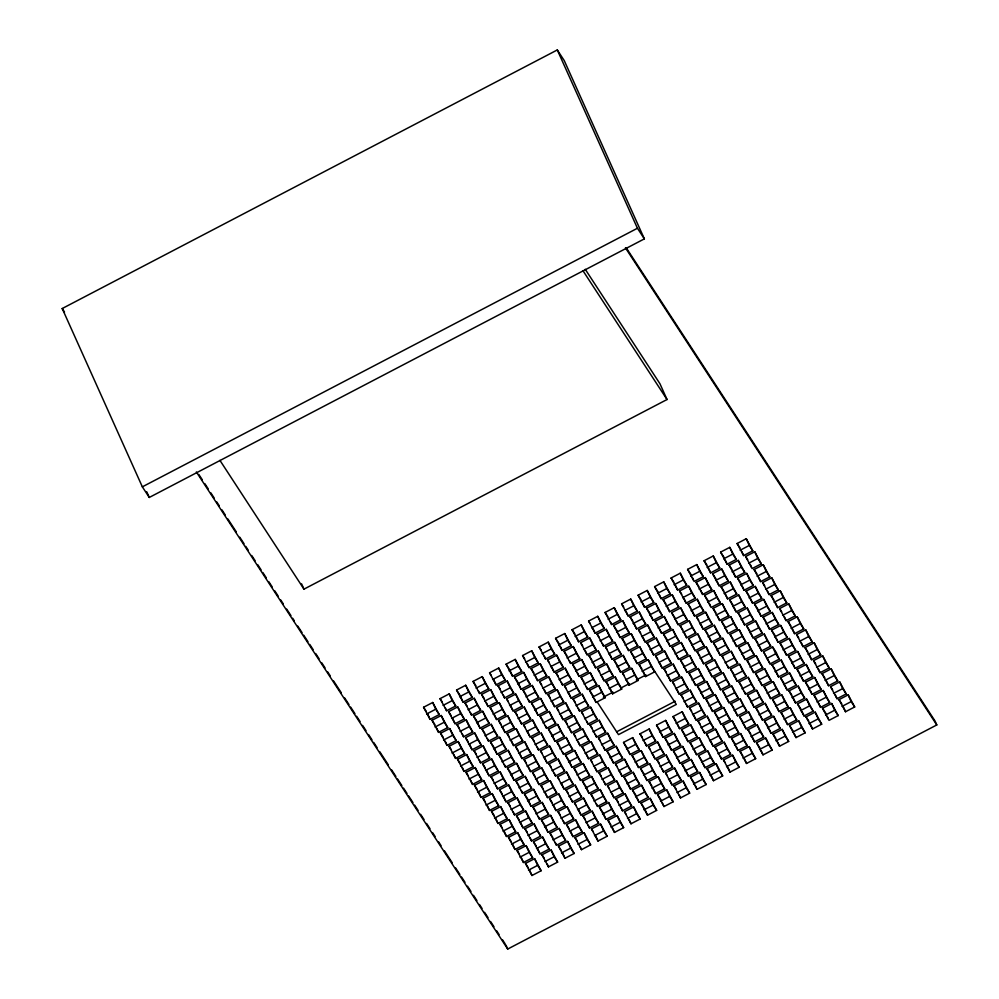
<?xml version="1.0" encoding="UTF-8"?>
<svg xmlns="http://www.w3.org/2000/svg" width="999" height="999" viewBox="0 0 999 999"><rect width="100%" height="100%" fill="white"/><g stroke="black" fill="none" stroke-linecap="round" stroke-linejoin="round"><path stroke-width="1.5" d="M62.213 308.529L557.292 49.95L564.235 60.577L644.367 238.873L149.276 497.452L142.345 486.838L62.213 308.529L64.523 312.075M142.345 486.838L637.437 228.259L644.367 238.873M219.93 460.364L303.971 589.148L667.032 399.525L659.964 383.778L585.252 269.305M423.564 707.267L432.704 702.497L439.223 714.572L430.082 719.355L423.564 707.267L426.361 711.55M440.072 698.651L449.213 693.88L455.731 705.956L446.578 710.726L440.072 698.651L442.157 701.86M456.568 690.034L465.709 685.252L472.227 697.339L463.086 702.11L456.568 690.034L460.064 695.379M473.076 681.418L482.217 676.635L488.736 688.711L479.582 693.493L473.076 681.418L475.861 685.689M489.572 672.789L498.713 668.019L505.232 680.094L496.091 684.877L489.572 672.789L490.971 674.937M506.081 664.173L515.222 659.402L521.74 671.478L512.599 676.248L506.081 664.173L508.866 668.456M522.577 655.556L531.73 650.774L538.236 662.861L529.095 667.632L522.577 655.556L524.675 658.766M539.085 646.94L548.226 642.157L554.745 654.245L545.604 659.015L539.085 646.94L541.183 650.149M555.581 638.311L564.735 633.541L571.241 645.616L562.1 650.399L555.581 638.311L559.078 643.668M572.09 629.695L581.231 624.924L587.749 637L578.608 641.77L572.09 629.695L574.887 633.978M588.598 621.078L597.739 616.308L604.258 628.383L595.104 633.154L588.598 621.078L589.984 623.214M605.094 612.462L614.235 607.679L620.754 619.767L611.613 624.537L605.094 612.462L607.892 616.745M621.603 603.846L630.744 599.063L637.262 611.138L628.109 615.921L621.603 603.846L623.688 607.055M638.099 595.217L647.24 590.446L653.758 602.522L644.617 607.305L638.099 595.217L640.896 599.5M654.607 586.6L663.748 581.83L670.267 593.906L661.126 598.676L654.607 586.6L658.091 591.957M671.103 577.984L680.257 573.201L686.763 585.289L677.622 590.059L671.103 577.984L673.9 582.267M687.612 569.368L696.753 564.585L703.271 576.66L694.13 581.443L687.612 569.368L691.108 574.712M704.108 560.739L713.261 555.968L719.767 568.044L710.626 572.827L704.108 560.739L706.905 565.022M720.616 552.122L729.757 547.352L736.275 559.428L727.135 564.198L720.616 552.122L724.113 557.479M737.125 543.506L746.265 538.723L752.784 550.811L743.631 555.581L737.125 543.506L739.909 547.789M426.585 713.998L435.726 709.228L439.223 714.572M443.094 705.381L452.235 700.599L455.731 705.956M459.59 696.765L468.731 691.982L472.227 697.339M476.098 688.136L485.239 683.366L488.736 688.711M492.594 679.52L501.748 674.75L505.232 680.094M509.103 670.903L518.244 666.133L521.74 671.478M525.599 662.287L534.752 657.504L538.236 662.861M542.107 653.671L551.248 648.888L554.745 654.245M558.616 645.042L567.757 640.272L571.241 645.616M575.112 636.425L584.253 631.655L587.749 637M591.62 627.809L600.761 623.026L604.258 628.383M608.116 619.193L617.257 614.41L620.754 619.767M624.625 610.564L633.766 605.794L637.262 611.138M641.121 601.947L650.274 597.177L653.758 602.522M657.629 593.331L666.77 588.548L670.267 593.906M674.138 584.715L683.279 579.932L686.763 585.289M690.634 576.086L699.775 571.316L703.271 576.66M707.142 567.469L716.283 562.699L719.767 568.044M723.638 558.853L732.779 554.083L736.275 559.428M740.147 550.237L749.287 545.454L752.784 550.811M432.055 720.279L441.196 715.509L447.714 727.584L438.573 732.367L432.055 720.279L434.852 724.562M448.563 711.663L457.704 706.892L464.223 718.968L455.069 723.738L448.563 711.663L451.348 715.946M465.059 703.046L474.2 698.264L480.719 710.351L471.578 715.122L465.059 703.046L467.157 706.256M481.568 694.43L490.709 689.647L497.227 701.735L488.074 706.505L481.568 694.43L484.353 698.701M498.064 685.801L507.205 681.031L513.723 693.106L504.582 697.889L498.064 685.801L500.162 689.023M514.572 677.185L523.713 672.414L530.232 684.49L521.091 689.26L514.572 677.185L518.056 682.542M531.068 668.568L540.222 663.798L546.728 675.873L537.587 680.644L531.068 668.568L533.866 672.851M547.577 659.952L556.718 655.169L563.236 667.257L554.095 672.027L547.577 659.952L548.975 662.087M564.073 651.336L573.226 646.553L579.732 658.628L570.591 663.411L564.073 651.336L566.87 655.606M580.581 642.707L589.722 637.936L596.241 650.012L587.1 654.795L580.581 642.707L582.679 645.916M597.09 634.09L606.231 629.32L612.749 641.395L603.596 646.166L597.09 634.09L599.175 637.3M613.586 625.474L622.727 620.691L629.245 632.779L620.104 637.549L613.586 625.474L617.082 630.819M630.094 616.858L639.235 612.075L645.754 624.15L636.6 628.933L630.094 616.858L632.879 621.128M646.59 608.229L655.731 603.458L662.25 615.534L653.109 620.317L646.59 608.229L650.087 613.586M663.099 599.612L672.24 594.842L678.758 606.917L669.617 611.688L663.099 599.612L665.896 603.896M679.595 590.996L688.748 586.213L695.254 598.301L686.113 603.071L679.595 590.996L681.693 594.205M696.103 582.38L705.244 577.597L711.763 589.685L702.622 594.455L696.103 582.38L698.9 586.65M712.612 573.751L721.753 568.98L728.259 581.056L719.118 585.839L712.612 573.751L716.096 579.108M729.108 565.134L738.249 560.364L744.767 572.439L735.626 577.21L729.108 565.134L731.905 569.418M745.616 556.518L754.757 551.748L761.275 563.823L752.122 568.593L745.616 556.518L747.702 559.727M435.077 727.01L444.218 722.24L447.714 727.584M451.585 718.393L460.726 713.623L464.223 718.968M468.081 709.777L477.222 704.994L480.719 710.351M484.59 701.148L493.731 696.378L497.227 701.735M501.086 692.532L510.239 687.762L513.723 693.106M517.594 683.915L526.735 679.145L530.232 684.49M534.103 675.299L543.244 670.516L546.728 675.873M550.599 666.683L559.74 661.9L563.236 667.257M567.107 658.054L576.248 653.284L579.732 658.628M583.603 649.437L592.744 644.667L596.241 650.012M600.112 640.821L609.253 636.038L612.749 641.395M616.608 632.205L625.761 627.422L629.245 632.779M633.116 623.576L642.257 618.806L645.754 624.15M649.612 614.959L658.766 610.189L662.25 615.534M666.121 606.343L675.262 601.573L678.758 606.917M682.629 597.727L691.77 592.944L695.254 598.301M699.125 589.098L708.266 584.328L711.763 589.685M715.634 580.481L724.774 575.711L728.259 581.056M732.13 571.865L741.27 567.095L744.767 572.439M748.638 563.249L757.779 558.466L761.275 563.823M440.547 733.291L449.687 728.521L456.206 740.596L447.065 745.379L440.547 733.291L443.344 737.574M457.055 724.675L466.196 719.904L472.714 731.98L463.561 736.75L457.055 724.675L459.14 727.884M473.551 716.058L482.692 711.288L489.21 723.363L480.069 728.134L473.551 716.058L477.047 721.403M490.059 707.442L499.2 702.659L505.719 714.747L496.565 719.517L490.059 707.442L492.844 711.713M506.555 698.813L515.696 694.043L522.215 706.118L513.074 710.901L506.555 698.813L507.954 700.961M523.064 690.197L532.205 685.426L538.723 697.502L529.582 702.285L523.064 690.197L525.861 694.48M539.56 681.58L548.713 676.81L555.219 688.885L546.078 693.656L539.56 681.58L541.658 684.79M556.068 672.964L565.209 668.181L571.728 680.269L562.587 685.039L556.068 672.964L558.166 676.173M572.577 664.347L581.718 659.565L588.224 671.64L579.083 676.423L572.577 664.347L576.061 669.692M589.073 655.719L598.214 650.948L604.732 663.024L595.591 667.807L589.073 655.719L591.87 660.002M605.581 647.102L614.722 642.332L621.241 654.407L612.087 659.178L605.581 647.102L606.967 649.238M622.077 638.486L631.218 633.703L637.737 645.791L628.596 650.561L622.077 638.486L624.875 642.769M638.586 629.87L647.727 625.087L654.245 637.162L645.104 641.945L638.586 629.87L640.684 633.079M655.082 621.241L664.235 616.47L670.741 628.546L661.6 633.329L655.082 621.241L657.879 625.524M671.59 612.624L680.731 607.854L687.25 619.929L678.109 624.7L671.59 612.624L675.074 617.981M688.086 604.008L697.24 599.238L703.746 611.313L694.605 616.083L688.086 604.008L690.883 608.291M704.595 595.392L713.736 590.609L720.254 602.697L711.113 607.467L704.595 595.392L708.091 600.736M721.103 586.763L730.244 581.992L736.763 594.068L727.609 598.851L721.103 586.763L723.888 591.046M737.599 578.146L746.74 573.376L753.258 585.451L744.118 590.234L737.599 578.146L741.096 583.503M754.108 569.53L763.248 564.76L769.767 576.835L760.614 581.605L754.108 569.53L756.892 573.813M443.568 740.022L452.709 735.252L456.206 740.596M460.077 731.405L469.218 726.635L472.714 731.98M476.573 722.789L485.726 718.006L489.21 723.363M493.081 714.173L502.222 709.39L505.719 714.747M509.577 705.544L518.731 700.774L522.215 706.118M526.086 696.927L535.227 692.157L538.723 697.502M542.594 688.311L551.735 683.528L555.219 688.885M559.09 679.695L568.231 674.912L571.728 680.269M575.599 671.066L584.74 666.296L588.224 671.64M592.095 662.449L601.236 657.679L604.732 663.024M608.603 653.833L617.744 649.063L621.241 654.407M625.099 645.217L634.253 640.434L637.737 645.791M641.608 636.588L650.749 631.818L654.245 637.162M658.104 627.971L667.257 623.201L670.741 628.546M674.612 619.355L683.753 614.585L687.25 619.929M691.121 610.739L700.262 605.956L703.746 611.313M707.617 602.122L716.758 597.34L720.254 602.697M724.125 593.493L733.266 588.723L736.763 594.068M740.621 584.877L749.762 580.107L753.258 585.451M757.13 576.261L766.27 571.478L769.767 576.835M449.038 746.303L458.179 741.533L464.697 753.608L455.556 758.391L449.038 746.303L451.136 749.525M465.546 737.687L474.687 732.916L481.206 744.992L472.052 749.774L465.546 737.687L468.331 741.97M482.042 729.07L491.183 724.3L497.702 736.375L488.561 741.146L482.042 729.07L484.84 733.353M498.551 720.454L507.692 715.671L514.21 727.759L505.069 732.529L498.551 720.454L501.336 724.737M515.047 711.837L524.2 707.055L530.706 719.13L521.565 723.913L515.047 711.837L517.145 715.047M531.555 703.209L540.696 698.438L547.215 710.514L538.074 715.296L531.555 703.209L535.052 708.566M548.051 694.592L557.205 689.822L563.711 701.897L554.57 706.668L548.051 694.592L550.149 697.801M564.56 685.976L573.701 681.193L580.219 693.281L571.078 698.051L564.56 685.976L565.958 688.111M581.068 677.359L590.209 672.577L596.728 684.652L587.574 689.435L581.068 677.359L583.853 681.63M597.564 668.731L606.705 663.96L613.224 676.036L604.083 680.819L597.564 668.731L599.662 671.94M614.073 660.114L623.214 655.344L629.732 667.419L620.579 672.19L614.073 660.114L616.858 664.397M630.569 651.498L639.71 646.728L646.228 658.803L637.087 663.573L630.569 651.498L634.065 656.842M647.077 642.881L656.218 638.099L662.737 650.187L653.596 654.957L647.077 642.881L649.862 647.152M663.573 634.253L672.727 629.482L679.233 641.558L670.092 646.341L663.573 634.253L667.07 639.61M680.082 625.636L689.223 620.866L695.741 632.941L686.6 637.724L680.082 625.636L682.879 629.919M696.578 617.02L705.731 612.25L712.237 624.325L703.096 629.095L696.578 617.02L698.676 620.229M713.086 608.403L722.227 603.621L728.746 615.709L719.605 620.479L713.086 608.403L715.883 612.687M729.595 599.787L738.736 595.004L745.254 607.08L736.101 611.863L729.595 599.787L733.079 605.132M746.091 591.158L755.232 586.388L761.75 598.463L752.609 603.246L746.091 591.158L748.888 595.441M762.599 582.542L771.74 577.772L778.258 589.847L769.105 594.617L762.599 582.542L764.685 585.751M452.06 753.034L461.201 748.263L464.697 753.608M468.568 744.417L477.709 739.647L481.206 744.992M485.064 735.801L494.218 731.018L497.702 736.375M501.573 727.185L510.714 722.402L514.21 727.759M518.069 718.556L527.222 713.786L530.706 719.13M534.577 709.939L543.718 705.169L547.215 710.514M551.086 701.323L560.227 696.54L563.711 701.897M567.582 692.707L576.723 687.924L580.219 693.281M584.09 684.078L593.231 679.308L596.728 684.652M600.586 675.461L609.727 670.691L613.224 676.036M617.095 666.845L626.236 662.075L629.732 667.419M633.591 658.229L642.744 653.446L646.228 658.803M650.099 649.612L659.24 644.83L662.737 650.187M666.608 640.983L675.749 636.213L679.233 641.558M683.104 632.367L692.245 627.597L695.741 632.941M699.612 623.751L708.753 618.968L712.237 624.325M716.108 615.134L725.249 610.352L728.746 615.709M732.617 606.505L741.758 601.735L745.254 607.08M749.113 597.889L758.266 593.119L761.75 598.463M765.621 589.273L774.762 584.49L778.258 589.847M457.53 759.327L466.67 754.545L473.189 766.62L464.048 771.403L457.53 759.327L460.327 763.598M474.038 750.699L483.179 745.928L489.697 758.004L480.544 762.786L474.038 750.699L476.123 753.908M490.534 742.082L499.675 737.312L506.193 749.387L497.052 754.158L490.534 742.082L494.03 747.439M507.042 733.466L516.183 728.683L522.702 740.771L513.561 745.541L507.042 733.466L509.14 736.675M523.538 724.849L532.692 720.067L539.198 732.142L530.057 736.925L523.538 724.849L524.937 726.985M540.047 716.221L549.188 711.45L555.706 723.526L546.565 728.308L540.047 716.221L542.844 720.504M556.543 707.604L565.696 702.834L572.202 714.909L563.061 719.68L556.543 707.604L558.641 710.813M573.051 698.988L582.192 694.205L588.711 706.293L579.57 711.063L573.051 698.988L575.149 702.197M589.56 690.371L598.701 685.589L605.219 697.677L596.066 702.447L589.56 690.371L593.044 695.716M606.056 681.743L615.197 676.972L621.715 689.048L612.574 693.83L606.056 681.743L608.154 684.964M622.564 673.126L631.705 668.356L638.224 680.431L629.07 685.202L622.564 673.126L623.963 675.274M639.06 664.51L648.201 659.74L654.72 671.815L645.579 676.585L639.06 664.51L641.857 668.793M655.569 655.893L664.71 651.111L671.228 663.199L662.087 667.969L655.569 655.893L657.667 659.103M672.065 647.277L681.218 642.494L687.724 654.57L678.583 659.352L672.065 647.277L674.862 651.548M688.573 638.648L697.714 633.878L704.233 645.953L695.092 650.736L688.573 638.648L692.07 644.005M705.082 630.032L714.223 625.262L720.729 637.337L711.588 642.107L705.082 630.032L707.866 634.315M721.578 621.415L730.719 616.633L737.237 628.721L728.096 633.491L721.578 621.415L725.074 626.76M738.086 612.799L747.227 608.016L753.745 620.092L744.592 624.875L738.086 612.799L740.871 617.07M754.582 604.17L763.723 599.4L770.241 611.475L761.101 616.258L754.582 604.17L758.079 609.527M771.091 595.554L780.231 590.784L786.75 602.859L777.609 607.629L771.091 595.554L773.875 599.837M460.551 766.046L469.705 761.275L473.189 766.62M477.06 757.429L486.201 752.659L489.697 758.004M493.556 748.813L502.709 744.03L506.193 749.387M510.064 740.197L519.205 735.414L522.702 740.771M526.573 731.568L535.714 726.797L539.198 732.142M543.069 722.951L552.21 718.181L555.706 723.526M559.577 714.335L568.718 709.565L572.202 714.909M576.073 705.719L585.214 700.936L588.711 706.293M592.582 697.102L601.723 692.319L605.219 697.677M609.078 688.473L618.231 683.703L621.715 689.048M625.586 679.857L634.727 675.087L638.224 680.431M642.082 671.241L651.236 666.458L654.72 671.815M658.591 662.624L667.732 657.841L671.228 663.199M675.099 653.995L684.24 649.225L687.724 654.57M691.595 645.379L700.736 640.609L704.233 645.953M708.104 636.763L717.245 631.98L720.729 637.337M724.6 628.146L733.741 623.364L737.237 628.721M741.108 619.517L750.249 614.747L753.745 620.092M757.604 610.901L766.757 606.131L770.241 611.475M774.113 602.285L783.253 597.514L786.75 602.859M603.296 697.202L612.936 692.17M621.191 687.861L629.457 683.541M636.338 679.957L645.978 674.924M466.021 772.339L475.162 767.557L481.68 779.632L472.539 784.415L466.021 772.339L468.119 775.549M482.529 763.711L491.67 758.94L498.189 771.016L489.048 775.798L482.529 763.711L485.314 767.994M499.025 755.094L508.179 750.324L514.685 762.399L505.544 767.17L499.025 755.094L501.823 759.377M515.534 746.478L524.675 741.695L531.193 753.783L522.052 758.553L515.534 746.478L518.331 750.761M532.03 737.861L541.183 733.079L547.689 745.167L538.548 749.937L532.03 737.861L534.128 741.071M548.538 729.233L557.679 724.462L564.198 736.538L555.057 741.32L548.538 729.233L552.035 734.59M565.047 720.616L574.188 715.846L580.706 727.921L571.553 732.692L565.047 720.616L567.132 723.825M581.543 712L590.684 707.23L597.202 719.305L588.061 724.075L581.543 712L582.941 714.135M664.06 668.905L673.201 664.123L679.72 676.211L670.579 680.981L664.06 668.905L666.158 672.115M680.556 660.289L689.71 655.506L696.216 667.582L687.075 672.364L680.556 660.289L684.053 665.634M697.065 651.66L706.206 646.89L712.724 658.965L703.583 663.748L697.065 651.66L699.862 655.943M713.573 643.044L722.714 638.274L729.233 650.349L720.079 655.119L713.573 643.044L717.057 648.401M730.069 634.427L739.21 629.645L745.729 641.733L736.588 646.503L730.069 634.427L732.866 638.711M746.578 625.811L755.719 621.028L762.237 633.116L753.084 637.886L746.578 625.811L750.062 631.156M763.074 617.182L772.215 612.412L778.733 624.487L769.592 629.27L763.074 617.182L765.871 621.465M779.582 608.566L788.723 603.796L795.241 615.871L786.101 620.641L779.582 608.566L781.68 611.775M469.043 779.058L478.196 774.287L481.68 779.632M485.551 770.441L494.692 765.671L498.189 771.016M502.047 761.825L511.201 757.055L514.685 762.399M518.556 753.209L527.697 748.426L531.193 753.783M535.064 744.58L544.205 739.809L547.689 745.167M551.56 735.963L560.701 731.193L564.198 736.538M568.069 727.347L577.21 722.577L580.706 727.921M584.565 718.731L593.706 713.948L597.202 719.305M667.082 675.636L676.223 670.853L679.72 676.211M683.591 667.007L692.732 662.237L696.216 667.582M700.087 658.391L709.228 653.621L712.724 658.965M716.595 649.775L725.736 645.004L729.233 650.349M733.091 641.158L742.232 636.375L745.729 641.733M749.6 632.529L758.74 627.759L762.237 633.116M766.096 623.913L775.249 619.143L778.733 624.487M782.604 615.297L791.745 610.526L795.241 615.871M474.513 785.351L483.653 780.569L490.172 792.657L481.031 797.427L474.513 785.351L477.31 789.622M491.021 776.722L500.162 771.952L506.68 784.028L497.539 788.81L491.021 776.722L493.119 779.944M507.517 768.106L516.67 763.336L523.176 775.411L514.035 780.182L507.517 768.106L511.013 773.463M524.025 759.49L533.166 754.72L539.685 766.795L530.544 771.565L524.025 759.49L526.123 762.699M540.521 750.873L549.675 746.091L556.181 758.179L547.04 762.949L540.521 750.873L541.92 753.009M557.03 742.257L566.171 737.474L572.689 749.55L563.548 754.332L557.03 742.257L559.827 746.528M573.538 733.628L582.679 728.858L589.198 740.933L580.044 745.716L573.538 733.628L575.624 736.837M590.034 725.012L599.175 720.242L605.694 732.317L596.553 737.087L590.034 725.012L592.132 728.221M672.552 681.917L681.693 677.135L688.211 689.223L679.07 693.993L672.552 681.917L674.65 685.127M689.048 673.301L698.201 668.518L704.707 680.594L695.566 685.376L689.048 673.301L691.845 677.572M705.556 664.672L714.697 659.902L721.216 671.977L712.075 676.76L705.556 664.672L709.053 670.029M722.065 656.056L731.206 651.286L737.724 663.361L728.571 668.131L722.065 656.056L723.451 658.204M738.561 647.439L747.702 642.669L754.22 654.745L745.079 659.515L738.561 647.439L742.057 652.784M755.069 638.823L764.21 634.04L770.729 646.128L761.575 650.898L755.069 638.823L757.854 643.094M771.565 630.194L780.706 625.424L787.224 637.499L778.084 642.282L771.565 630.194L775.062 635.551M788.074 621.578L797.214 616.808L803.733 628.883L794.592 633.666L788.074 621.578L790.871 625.861M477.534 792.07L486.688 787.299L490.172 792.657M494.043 783.453L503.184 778.683L506.68 784.028M510.551 774.837L519.692 770.067L523.176 775.411M527.047 766.221L536.188 761.438L539.685 766.795M543.556 757.604L552.697 752.821L556.181 758.179M560.052 748.975L569.193 744.205L572.689 749.55M576.56 740.359L585.701 735.589L589.198 740.933M593.056 731.743L602.21 726.96L605.694 732.317M675.574 688.648L684.715 683.865L688.211 689.223M692.082 680.019L701.223 675.249L704.707 680.594M708.578 671.403L717.719 666.633L721.216 671.977M725.087 662.787L734.228 658.016L737.724 663.361M741.583 654.17L750.736 649.387L754.22 654.745M758.091 645.554L767.232 640.771L770.729 646.128M774.587 636.925L783.74 632.155L787.224 637.499M791.096 628.309L800.236 623.538L803.733 628.883M483.004 798.363L492.145 793.581L498.663 805.669L489.522 810.439L483.004 798.363L485.102 801.573M499.512 789.734L508.653 784.964L515.172 797.04L506.031 801.822L499.512 789.734L502.31 794.018M516.008 781.118L525.162 776.348L531.668 788.423L522.527 793.206L516.008 781.118L518.806 785.401M532.517 772.502L541.658 767.731L548.176 779.807L539.035 784.577L532.517 772.502L535.314 776.785M549.025 763.885L558.166 759.103L564.672 771.191L555.531 775.961L549.025 763.885L551.111 767.095M565.521 755.269L574.662 750.486L581.181 762.562L572.04 767.344L565.521 755.269L569.018 760.614M582.03 746.64L591.171 741.87L597.689 753.945L588.536 758.728L582.03 746.64L584.115 749.849M598.526 738.024L607.667 733.254L614.185 745.329L605.044 750.099L598.526 738.024L599.924 740.159M681.043 694.929L690.184 690.159L696.703 702.235L687.562 707.005L681.043 694.929L683.141 698.139M697.552 686.313L706.693 681.53L713.211 693.618L704.058 698.388L697.552 686.313L701.036 691.658M714.048 677.684L723.189 672.914L729.707 684.989L720.566 689.772L714.048 677.684L716.845 681.967M730.556 669.068L739.697 664.298L746.216 676.373L737.062 681.156L730.556 669.068L734.04 674.425M747.052 660.451L756.193 655.681L762.712 667.757L753.571 672.527L747.052 660.451L749.849 664.735M763.561 651.835L772.702 647.052L776.198 652.409L779.22 659.14L770.079 663.91L763.561 651.835L770.079 663.91M780.057 643.219L789.21 638.436L795.716 650.511L786.575 655.294L780.057 643.219L782.854 647.489M796.565 634.59L805.706 629.82L812.224 641.895L803.084 646.678L796.565 634.59L798.663 637.799M616.558 731.855L675.174 701.236M486.026 805.094L495.179 800.311L498.663 805.669M502.534 796.465L511.675 791.695L515.172 797.04M519.043 787.849L528.184 783.079L531.668 788.423M535.539 779.232L544.68 774.45L548.176 779.807M552.047 770.616L561.188 765.833L564.672 771.191M568.543 761.987L577.684 757.217L581.181 762.562M585.052 753.371L594.193 748.601L597.689 753.945M601.548 744.755L610.701 739.972L614.185 745.329M684.065 701.66L693.206 696.877L696.703 702.235M700.574 693.044L709.715 688.261L713.211 693.618M717.07 684.415L726.211 679.645L729.707 684.989M733.578 675.799L742.719 671.028L746.216 676.373M750.074 667.182L759.228 662.399L762.712 667.757M766.583 658.566L775.724 653.783L779.22 659.14M783.079 649.937L792.232 645.167L795.716 650.511M799.587 641.321L808.728 636.55L812.224 641.895M491.496 811.375L500.649 806.593L507.155 818.681L498.014 823.451L491.496 811.375L494.293 815.659M508.004 802.759L517.145 797.976L523.663 810.052L514.522 814.834L508.004 802.759L510.102 805.968M524.5 794.13L533.653 789.36L540.159 801.435L531.018 806.218L524.5 794.13L527.996 799.487M541.008 785.514L550.149 780.743L556.668 792.819L547.527 797.589L541.008 785.514L543.106 788.723M557.517 776.897L566.658 772.115L573.176 784.203L564.023 788.973L557.517 776.897L558.903 779.033M574.013 768.281L583.154 763.498L589.672 775.574L580.531 780.356L574.013 768.281L576.81 772.552M590.521 759.652L599.662 754.882L606.181 766.957L597.027 771.74L590.521 759.652L591.92 761.8M607.017 751.036L616.158 746.265L622.677 758.341L613.536 763.111L607.017 751.036L609.815 755.319M623.526 742.419L632.667 737.637L639.185 749.725L630.044 754.495L623.526 742.419L627.01 747.764M640.022 733.803L649.175 729.02L655.681 741.108L646.54 745.878L640.022 733.803L642.12 737.012M656.53 725.174L665.671 720.404L672.19 732.479L663.049 737.262L656.53 725.174L660.027 730.531M673.026 716.558L682.18 711.788L688.686 723.863L679.545 728.646L673.026 716.558L675.824 720.841M689.535 707.941L698.676 703.171L705.194 715.247L696.053 720.017L689.535 707.941L691.633 711.151M706.043 699.325L715.184 694.542L721.703 706.63L712.549 711.4L706.043 699.325L708.828 703.608M722.539 690.709L731.68 685.926L738.199 698.001L729.058 702.784L722.539 690.709L726.036 696.053M739.048 682.08L748.189 677.31L754.707 689.385L745.554 694.168L739.048 682.08L741.832 686.363M755.544 673.463L764.685 668.693L771.203 680.769L762.062 685.539L755.544 673.463L759.04 678.821M772.052 664.847L781.193 660.064L787.712 672.152L778.571 676.922L772.052 664.847L774.849 669.13M788.548 656.231L797.702 651.448L804.207 663.523L795.067 668.306L788.548 656.231L792.045 661.575M805.057 647.602L814.197 642.832L820.716 654.907L811.575 659.69L805.057 647.602L807.854 651.885M494.517 818.106L503.671 813.323L507.155 818.681M511.026 809.477L520.167 804.707L523.663 810.052M527.534 800.861L536.675 796.091L540.159 801.435M544.03 792.244L553.171 787.462L556.668 792.819M560.539 783.628L569.68 778.845L573.176 784.203M577.035 774.999L586.176 770.229L589.672 775.574M593.543 766.383L602.684 761.613L606.181 766.957M610.039 757.766L619.193 752.996L622.677 758.341M626.548 749.15L635.689 744.367L639.185 749.725M643.056 740.534L652.197 735.751L655.681 741.108M659.552 731.905L668.693 727.135L672.19 732.479M676.061 723.288L685.202 718.518L688.686 723.863M692.557 714.672L701.698 709.889L705.194 715.247M709.065 706.056L718.206 701.273L721.703 706.63M725.561 697.427L734.715 692.657L738.199 698.001M742.07 688.811L751.211 684.04L754.707 689.385M758.566 680.194L767.719 675.411L771.203 680.769M775.074 671.578L784.215 666.795L787.712 672.152M791.583 662.949L800.723 658.179L804.207 663.523M808.079 654.333L817.219 649.562L820.716 654.907M499.987 824.387L509.14 819.605L515.646 831.692L506.505 836.463L499.987 824.387L502.085 827.597M516.495 815.771L525.636 810.988L532.155 823.064L523.014 827.846L516.495 815.771L519.293 820.042M532.991 807.142L542.145 802.372L548.651 814.447L539.51 819.23L532.991 807.142L535.789 811.425M549.5 798.526L558.641 793.755L565.159 805.831L556.018 810.601L549.5 798.526L552.297 802.809M566.008 789.909L575.149 785.127L581.668 797.214L572.514 801.985L566.008 789.909L568.094 793.119M582.504 781.293L591.645 776.51L598.164 788.598L589.023 793.368L582.504 781.293L586.001 786.638M599.013 772.664L608.154 767.894L614.672 779.969L605.519 784.752L599.013 772.664L601.098 775.886M615.509 764.048L624.65 759.277L631.168 771.353L622.027 776.123L615.509 764.048L616.907 766.196M632.017 755.431L641.158 750.661L647.677 762.736L638.536 767.507L632.017 755.431L634.815 759.715M648.513 746.815L657.667 742.032L664.173 754.12L655.032 758.89L648.513 746.815L649.912 748.95M665.022 738.199L674.163 733.416L680.681 745.491L671.54 750.274L665.022 738.199L667.819 742.469M681.53 729.57L690.671 724.799L697.177 736.875L688.036 741.658L681.53 729.57L685.014 734.927M698.026 720.953L707.167 716.183L713.686 728.259L704.545 733.029L698.026 720.953L700.124 724.163M714.535 712.337L723.676 707.554L730.194 719.642L721.041 724.412L714.535 712.337L718.019 717.682M731.031 703.721L740.172 698.938L746.69 711.013L737.549 715.796L731.031 703.721L733.828 707.991M747.539 695.092L756.68 690.321L763.199 702.397L754.058 707.18L747.539 695.092L751.023 700.449M764.035 686.475L773.189 681.705L779.695 693.781L770.554 698.551L764.035 686.475L766.832 690.759M780.544 677.859L789.685 673.076L796.203 685.164L787.062 689.934L780.544 677.859L784.028 683.204M797.04 669.243L806.193 664.46L812.699 676.548L803.558 681.318L797.04 669.243L799.837 673.513M813.548 660.614L822.689 655.844L829.207 667.919L820.067 672.702L813.548 660.614L815.646 663.823M503.021 831.118L512.162 826.335L515.646 831.692M519.517 822.489L528.658 817.719L532.155 823.064M536.026 813.873L545.167 809.103L548.651 814.447M552.522 805.256L561.663 800.486L565.159 805.831M569.03 796.64L578.171 791.857L581.668 797.214M585.526 788.024L594.68 783.241L598.164 788.598M602.035 779.395L611.176 774.625L614.672 779.969M618.531 770.778L627.684 766.008L631.168 771.353M635.039 762.162L644.18 757.379L647.677 762.736M651.548 753.546L660.689 748.763L664.173 754.12M668.044 744.917L677.185 740.147L680.681 745.491M684.552 736.3L693.693 731.53L697.177 736.875M701.048 727.684L710.189 722.901L713.686 728.259M717.557 719.068L726.698 714.285L730.194 719.642M734.053 710.439L743.206 705.669L746.69 711.013M750.561 701.822L759.702 697.052L763.199 702.397M767.057 693.206L776.211 688.436L779.695 693.781M783.566 684.59L792.707 679.807L796.203 685.164M800.074 675.961L809.215 671.191L812.699 676.548M816.57 667.344L825.711 662.574L829.207 667.919M508.479 837.399L517.632 832.617L524.138 844.704L514.997 849.475L508.479 837.399L511.276 841.682M524.987 828.783L534.128 824L540.646 836.088L531.505 840.858L524.987 828.783L527.085 831.992M541.495 820.154L550.636 815.384L557.142 827.459L548.001 832.242L541.495 820.154L544.979 825.511M557.991 811.538L567.132 806.767L573.651 818.843L564.51 823.613L557.991 811.538L560.089 814.747M574.5 802.921L583.641 798.151L590.159 810.226L581.006 814.997L574.5 802.921L575.886 805.057M590.996 794.305L600.137 789.522L606.655 801.61L597.514 806.38L590.996 794.305L593.793 798.576M607.504 785.689L616.645 780.906L623.164 792.981L614.023 797.764L607.504 785.689L608.903 787.824M624 777.06L633.154 772.289L639.66 784.365L630.519 789.148L624 777.06L626.798 781.343M640.509 768.443L649.65 763.673L656.168 775.748L647.027 780.519L640.509 768.443L643.993 773.788M657.005 759.827L666.158 755.044L672.664 767.132L663.523 771.902L657.005 759.827L659.103 763.036M673.513 751.211L682.654 746.428L689.173 758.503L680.032 763.286L673.513 751.211L677.01 756.555M690.022 742.582L699.163 737.811L705.681 749.887L696.528 754.67L690.022 742.582L692.806 746.865M706.518 733.965L715.659 729.195L722.177 741.27L713.036 746.041L706.518 733.965L707.916 736.101M723.026 725.349L732.167 720.566L738.686 732.654L729.532 737.424L723.026 725.349L725.811 729.632M739.522 716.733L748.663 711.95L755.182 724.025L746.041 728.808L739.522 716.733L743.019 722.077M756.031 708.104L765.172 703.333L771.69 715.409L762.549 720.192L756.031 708.104L758.815 712.387M772.527 699.487L781.68 694.717L788.186 706.793L779.045 711.563L772.527 699.487L776.023 704.844M789.035 690.871L798.176 686.101L804.694 698.176L795.554 702.946L789.035 690.871L791.832 695.154M805.531 682.255L814.684 677.472L821.19 689.56L812.05 694.33L805.531 682.255L809.028 687.599M822.04 673.626L831.18 668.855L837.699 680.931L828.558 685.714L822.04 673.626L824.837 677.909M511.513 844.13L520.654 839.347L524.138 844.704M528.009 835.501L537.15 830.731L540.646 836.088M544.517 826.885L553.658 822.115L557.142 827.459M561.013 818.268L570.154 813.498L573.651 818.843M577.522 809.652L586.663 804.869L590.159 810.226M594.018 801.036L603.171 796.253L606.655 801.61M610.526 792.407L619.667 787.637L623.164 792.981M627.022 783.79L636.176 779.02L639.66 784.365M643.531 775.174L652.672 770.391L656.168 775.748M660.039 766.558L669.18 761.775L672.664 767.132M676.535 757.929L685.676 753.159L689.173 758.503M693.044 749.312L702.185 744.542L705.681 749.887M709.54 740.696L718.681 735.926L722.177 741.27M726.048 732.08L735.189 727.297L738.686 732.654M742.544 723.451L751.698 718.681L755.182 724.025M759.053 714.834L768.194 710.064L771.69 715.409M775.561 706.218L784.702 701.448L788.186 706.793M792.057 697.602L801.198 692.819L804.694 698.176M808.566 688.985L817.706 684.203L821.19 689.56M825.062 680.356L834.202 675.586L837.699 680.931M516.97 850.411L526.123 845.641L532.629 857.716L523.488 862.487L516.97 850.411L519.068 853.621M533.478 841.795L542.619 837.012L549.138 849.1L539.997 853.87L533.478 841.795L536.276 846.066M549.987 833.166L559.128 828.396L565.646 840.471L556.493 845.254L549.987 833.166L552.772 837.449M566.483 824.55L575.624 819.779L582.142 831.855L573.001 836.638L566.483 824.55L569.28 828.833M582.991 815.933L592.132 811.163L598.651 823.238L589.497 828.009L582.991 815.933L585.077 819.143M599.487 807.317L608.628 802.534L615.147 814.622L606.006 819.392L599.487 807.317L602.984 812.662M615.996 798.701L625.137 793.918L631.655 805.993L622.514 810.776L615.996 798.701L618.094 801.91M632.492 790.072L641.645 785.301L648.151 797.377L639.01 802.16L632.492 790.072L635.988 795.429M649 781.455L658.141 776.685L664.66 788.76L655.519 793.531L649 781.455L651.798 785.738M665.496 772.839L674.65 768.056L681.156 780.144L672.015 784.914L665.496 772.839L666.895 774.974M682.005 764.223L691.146 759.44L697.664 771.515L688.523 776.298L682.005 764.223L684.802 768.493M698.513 755.594L707.654 750.823L714.173 762.899L705.019 767.682L698.513 755.594L701.997 760.951M715.009 746.977L724.15 742.207L730.669 754.282L721.528 759.053L715.009 746.977L717.107 750.187M731.518 738.361L740.659 733.591L747.177 745.666L738.024 750.436L731.518 738.361L735.002 743.706M748.014 729.745L757.155 724.962L763.673 737.05L754.532 741.82L748.014 729.745L750.811 734.015M764.522 721.116L773.663 716.345L780.182 728.421L771.041 733.204L764.522 721.116L768.006 726.473M781.018 712.499L790.172 707.729L796.678 719.804L787.537 724.587L781.018 712.499L783.815 716.783M797.527 703.883L806.668 699.113L813.186 711.188L804.045 715.958L797.527 703.883L801.023 709.228M814.035 695.267L823.176 690.484L829.682 702.572L820.541 707.342L814.035 695.267L816.82 699.55M830.531 686.65L839.672 681.867L846.19 693.943L837.05 698.726L830.531 686.65L832.629 689.859M520.004 857.142L529.145 852.359L532.629 857.716M536.5 848.526L545.641 843.743L549.138 849.1M553.009 839.897L562.15 835.127L565.646 840.471M569.505 831.28L578.646 826.51L582.142 831.855M586.013 822.664L595.154 817.881L598.651 823.238M602.509 814.048L611.663 809.265L615.147 814.622M619.018 805.419L628.159 800.649L631.655 805.993M635.526 796.802L644.667 792.032L648.151 797.377M652.022 788.186L661.163 783.416L664.66 788.76M668.531 779.57L677.672 774.787L681.156 780.144M685.027 770.941L694.168 766.171L697.664 771.515M701.535 762.324L710.676 757.554L714.173 762.899M718.031 753.708L727.185 748.938L730.669 754.282M734.54 745.092L743.681 740.309L747.177 745.666M751.036 736.475L760.189 731.693L763.673 737.05M767.544 727.846L776.685 723.076L780.182 728.421M784.053 719.23L793.194 714.46L796.678 719.804M800.549 710.614L809.689 705.831L813.186 711.188M817.057 701.997L826.198 697.215L829.682 702.572M833.553 693.368L842.694 688.598L846.19 693.943M525.462 863.423L534.615 858.653L541.121 870.728L531.98 875.499L525.462 863.423L528.259 867.706M541.97 854.807L551.111 850.024L557.629 862.112L548.488 866.882L541.97 854.807L544.068 858.016M558.478 846.19L567.619 841.408L574.138 853.483L564.984 858.266L558.478 846.19L561.263 850.461M574.974 837.562L584.115 832.791L590.634 844.867L581.493 849.649L574.974 837.562L577.072 840.771M591.483 828.945L600.624 824.175L607.142 836.25L597.989 841.021L591.483 828.945L592.882 831.081M607.979 820.329L617.12 815.546L623.638 827.634L614.497 832.404L607.979 820.329L610.776 824.612M624.487 811.712L633.628 806.93L640.147 819.005L631.006 823.788L624.487 811.712L625.886 813.848M640.983 803.084L650.137 798.313L656.643 810.389L647.502 815.172L640.983 803.084L643.781 807.367M657.492 794.467L666.633 789.697L673.151 801.772L664.01 806.543L657.492 794.467L660.988 799.824M674 785.851L683.141 781.081L689.647 793.156L680.506 797.926L674 785.851L676.086 789.06M690.496 777.234L699.637 772.452L706.156 784.54L697.015 789.31L690.496 777.234L693.993 782.579M707.005 768.606L716.146 763.835L722.664 775.911L713.511 780.694L707.005 768.606L709.789 772.889M723.501 759.989L732.642 755.219L739.16 767.294L730.019 772.077L723.501 759.989L724.899 762.137M740.009 751.373L749.15 746.603L755.669 758.678L746.528 763.448L740.009 751.373L742.794 755.656M756.505 742.756L765.659 737.974L772.165 750.062L763.024 754.832L756.505 742.756L760.002 748.101M773.014 734.14L782.155 729.357L788.673 741.433L779.532 746.216L773.014 734.14L775.811 738.411M789.51 725.511L798.663 720.741L805.169 732.816L796.028 737.599L789.51 725.511L793.006 730.868M806.018 716.895L815.159 712.125L821.678 724.2L812.537 728.97L806.018 716.895L808.815 721.178M822.527 708.279L831.668 703.496L838.186 715.584L829.033 720.354L822.527 708.279L826.011 713.623M839.023 699.662L848.163 694.879L854.682 706.955L845.541 711.738L839.023 699.662L841.82 703.933M528.496 870.154L537.637 865.371L541.121 870.728M544.992 861.538L554.133 856.755L557.629 862.112M561.5 852.909L570.641 848.139L574.138 853.483M577.996 844.292L587.15 839.522L590.634 844.867M594.505 835.676L603.646 830.893L607.142 836.25M611.001 827.06L620.154 822.277L623.638 827.634M627.509 818.431L636.65 813.661L640.147 819.005M644.018 809.814L653.159 805.044L656.643 810.389M660.514 801.198L669.655 796.428L673.151 801.772M677.022 792.582L686.163 787.799L689.647 793.156M693.518 783.965L702.659 779.183L706.156 784.54M710.027 775.336L719.168 770.566L722.664 775.911M726.523 766.72L735.676 761.95L739.16 767.294M743.031 758.104L752.172 753.321L755.669 758.678M759.527 749.487L768.681 744.705L772.165 750.062M776.036 740.858L785.177 736.088L788.673 741.433M792.544 732.242L801.685 727.472L805.169 732.816M809.04 723.626L818.181 718.843L821.678 724.2M825.549 715.009L834.689 710.227L838.186 715.584M842.045 706.38L851.185 701.61L854.682 706.955M196.366 471.965L507.717 949.05L936.787 724.949L934.977 720.916L626.186 247.74M625.449 247.864L936.787 724.949M582.991 270.741L667.032 399.525M654.233 670.604L676.311 704.432L618.493 734.627L597.265 702.097M198.813 474.463L202.235 479.682M204.795 483.603L208.204 488.836M210.764 492.757L214.173 497.989M216.733 501.91L219.293 505.831M221.853 509.752L225.262 514.985M227.822 518.906L236.351 531.967M239.76 537.2L244.031 543.731M245.729 546.353L248.289 550.274M251.711 555.494L255.12 560.726M257.68 564.647L261.089 569.88M262.799 572.489L266.209 577.722M268.768 581.643L272.178 586.875M274.737 590.796L278.147 596.016M280.707 599.937L283.266 603.858M286.676 609.09L290.946 615.621M292.645 618.244L294.355 620.854M297.764 626.086L302.035 632.617M303.733 635.227L308.004 641.77M309.715 644.38L313.124 649.612M315.684 653.533L319.093 658.766M321.653 662.687L325.062 667.906M327.622 671.827L330.182 675.749M333.591 680.981L341.271 692.744M344.68 697.976L348.951 704.507M350.649 707.117L354.92 713.661M356.631 716.271L360.04 721.503M362.6 725.424L366.009 730.644M368.569 734.577L371.978 739.797M373.688 742.419L377.098 747.639M379.657 751.56L388.186 764.635M391.596 769.867L395.866 776.398M397.565 779.008L401.835 785.551M403.546 788.161L406.955 793.393M408.653 796.003L412.924 802.534M414.635 805.157L418.044 810.376M420.604 814.31L424.013 819.53M426.573 823.451L429.982 828.683M432.542 832.604L435.102 836.525M438.511 841.757L441.071 845.678M444.48 850.898L452.16 862.661M455.569 867.894L459.84 874.425M461.55 877.047L464.96 882.267M467.52 886.188L470.929 891.42M473.489 895.341L476.898 900.574M479.458 904.495L482.017 908.416M484.577 912.337L487.987 917.569M490.546 921.49L493.956 926.71M496.515 930.631L499.075 934.552M502.485 939.784L505.044 943.705M848.163 694.879L851.185 701.61M557.292 49.95L637.437 228.259M839.672 681.867L842.694 688.598M831.18 668.855L834.202 675.586M822.689 655.844L825.711 662.574M843.119 706.355L845.541 711.738M814.197 642.832L817.219 649.562M835.239 694.692L837.05 698.726M805.706 629.82L808.728 636.55M826.136 680.331L828.558 685.714M797.214 616.808L800.236 623.538M818.243 668.656L820.067 672.702M788.723 603.796L791.745 610.526M831.668 703.496L834.689 710.227M809.153 654.308L811.575 659.69M780.231 590.784L783.253 597.514M823.176 690.484L826.198 697.215M801.26 642.632L803.084 646.678M771.74 577.772L774.762 584.49M814.684 677.472L817.706 684.203M792.17 628.271L794.592 633.666M763.248 564.76L766.27 571.478M806.193 664.46L809.215 671.191M784.277 616.608L786.101 620.641M754.757 551.748L757.779 558.466M827.222 716.32L828.433 719.005M797.702 651.448L800.723 658.179M775.187 602.247L777.609 607.629M746.265 538.723L749.287 545.454M818.73 703.308L820.541 707.342M789.21 638.436L792.232 645.167M767.294 590.584L769.105 594.617M810.239 690.297L812.05 694.33M780.706 625.424L783.74 632.155M758.803 577.572L760.614 581.605M801.747 677.285L803.558 681.318M772.215 612.412L775.249 619.143M750.311 564.56L751.523 567.245M815.159 712.125L818.181 718.843M793.256 664.273L795.067 668.306M763.723 599.4L766.757 606.131M741.82 551.548L743.631 555.581M806.668 699.113L809.689 705.831M784.764 651.261L786.575 655.294M755.232 586.388L758.266 593.119M798.176 686.101L801.198 692.819M776.273 638.236L778.084 642.282M746.74 573.376L749.762 580.107M789.685 673.076L792.707 679.807M767.781 625.224L769.592 629.27M738.249 560.364L741.27 567.095M810.114 723.588L812.537 728.97M781.193 660.064L784.215 666.795M759.29 612.212L761.101 616.258M729.757 547.352L732.779 554.083M802.222 711.925L804.045 715.958M772.702 647.052L775.724 653.783M750.187 597.864L752.609 603.246M793.131 697.564L795.554 702.946M764.21 634.04L767.232 640.771M742.307 586.188L744.118 590.234M785.239 685.901L787.062 689.934M755.719 621.028L758.74 627.759M733.204 571.828L735.626 577.21M798.663 720.741L801.685 727.472M776.148 671.54L778.571 676.922M747.227 608.016L750.249 614.747M725.311 560.164L727.135 564.198M790.172 707.729L793.194 714.46M738.736 595.004L741.758 601.735M781.68 694.717L784.702 701.448M759.165 645.516L761.575 650.898M730.244 581.992L733.266 588.723M773.189 681.705L776.211 688.436M751.273 633.853L753.084 637.886M721.753 568.98L724.774 575.711M794.217 733.553L796.028 737.599M764.685 668.693L767.719 675.411M742.182 619.492L744.592 624.875M713.261 555.968L716.283 562.699M785.114 719.193L787.537 724.587M756.193 655.681L759.228 662.399M734.29 607.829L736.101 611.863M777.234 707.529L779.045 711.563M747.702 642.669L750.736 649.387M725.199 593.468L727.609 598.851M768.131 693.169L770.554 698.551M739.21 629.645L742.232 636.375M717.307 581.793L719.118 585.839M782.155 729.357L785.177 736.088M760.251 681.505L762.062 685.539M730.719 616.633L733.741 623.364M708.216 567.444L710.626 572.827M773.663 716.345L776.685 723.076M751.76 668.493L753.571 672.527M722.227 603.621L725.249 610.352M765.172 703.333L768.194 710.064M743.268 655.481L745.079 659.515M713.736 590.609L716.758 597.34M756.68 690.321L759.702 697.052M734.777 642.469L736.588 646.503M705.244 577.597L708.266 584.328M777.709 742.182L779.532 746.216M748.189 677.31L751.211 684.04M726.285 629.457L727.484 632.142M696.753 564.585L699.775 571.316M769.218 729.158L771.041 733.204M739.697 664.298L742.719 671.028M717.794 616.445L719.605 620.479M760.726 716.146L762.549 720.192M731.206 651.286L734.228 658.016M709.29 603.433L710.501 606.118M752.235 703.134L754.058 707.18M722.714 638.274L725.736 645.004M700.799 590.421L702.622 594.455M765.659 737.974L768.681 744.705M744.355 691.47L745.554 694.168M714.223 625.262L717.245 631.98M692.307 577.41L693.518 580.094M757.155 724.962L760.189 731.693M735.252 677.11L737.062 681.156M705.731 612.25L708.753 618.968M748.663 711.95L751.698 718.681M727.372 665.446L728.571 668.131M697.24 599.238L700.262 605.956M740.172 698.938L743.206 705.669M718.269 651.086L720.079 655.119M688.748 586.213L691.77 592.944M761.213 750.798L763.024 754.832M731.68 685.926L734.715 692.657M709.178 636.725L711.588 642.107M680.257 573.201L683.279 579.932M752.11 736.438L754.532 741.82M723.189 672.914L726.211 679.645M701.286 625.062L703.096 629.095M744.23 724.774L746.041 728.808M714.697 659.902L717.719 666.633M692.182 610.701L694.605 616.083M735.127 710.414L737.549 715.796M706.206 646.89L709.228 653.621M684.303 599.038L686.113 603.071M749.15 746.603L752.172 753.321M727.247 698.751L729.058 702.784M697.714 633.878L700.736 640.609M675.199 584.677L677.622 590.059M740.659 733.591L743.681 740.309M718.144 684.39L720.566 689.772M689.223 620.866L692.245 627.597M732.167 720.566L735.189 727.297M710.264 672.714L712.075 676.76M680.731 607.854L683.753 614.585M723.676 707.554L726.698 714.285M701.161 658.366L703.583 663.748M672.24 594.842L675.262 601.573M744.105 758.066L746.528 763.448M715.184 694.542L718.206 701.273M693.269 646.69L695.092 650.736M663.748 581.83L666.77 588.548M736.213 746.403L738.024 750.436M706.693 681.53L709.715 688.261M684.178 632.33L686.6 637.724M727.722 733.391L729.532 737.424M698.201 668.518L701.223 675.249M676.286 620.666L678.109 624.7M719.23 720.379L721.041 724.412M689.71 655.506L692.732 662.237M667.195 606.306L669.617 611.688M732.642 755.219L735.676 761.95M710.739 707.367L712.549 711.4M681.218 642.494L684.24 649.225M659.303 594.642L661.126 598.676M724.15 742.207L727.185 748.938M702.247 694.355L704.058 698.388M672.727 629.482L675.749 636.213M715.659 729.195L718.681 735.926M693.756 681.343L695.566 685.376M664.235 616.47L667.257 623.201M707.167 716.183L710.189 722.901M685.264 668.331L687.075 672.364M655.731 603.458L658.766 610.189M728.209 768.031L730.019 772.077M698.676 703.171L701.698 709.889M676.773 655.319L678.583 659.352M647.24 590.446L650.274 597.177M720.316 756.368L721.528 759.053M690.184 690.159L693.206 696.877M668.281 642.295L670.092 646.341M711.226 742.007L713.036 746.041M681.693 677.135L684.715 683.865M659.79 629.283L661.6 633.329M703.333 730.344L704.545 733.029M673.201 664.123L676.223 670.853M651.298 616.271L653.109 620.317M716.146 763.835L719.168 770.566M694.23 715.983L696.053 720.017M664.71 651.111L667.732 657.841M642.807 603.259L644.617 607.305M707.654 750.823L710.676 757.554M686.35 704.32L687.562 707.005M656.218 638.099L659.24 644.83M699.163 737.811L702.185 744.542M677.247 689.959L679.07 693.993M647.727 625.087L650.749 631.818M690.671 724.799L693.693 731.53M668.156 675.599L670.579 680.981M639.235 612.075L642.257 618.806M711.101 775.311L713.511 780.694M682.18 711.788L685.202 718.518M660.264 663.935L662.087 667.969M630.744 599.063L633.766 605.794M703.209 763.636L705.019 767.682M651.173 649.575L653.596 654.957M694.118 749.287L696.528 754.67M643.281 637.911L645.104 641.945M686.226 737.612L688.036 741.658M634.19 623.551L636.6 628.933M699.637 772.452L702.659 779.183M677.135 723.251L679.545 728.646M648.201 659.74L651.236 666.458M626.298 611.888L628.109 615.921M691.146 759.44L694.168 766.171M639.71 646.728L642.744 653.446M682.654 746.428L685.676 753.159M631.218 633.703L634.253 640.434M674.163 733.416L677.185 740.147M622.727 620.691L625.761 627.422M695.204 785.276L697.015 789.31M665.671 720.404L668.693 727.135M643.156 671.203L645.579 676.585M614.235 607.679L617.257 614.41M685.501 769.567L688.523 776.298M635.277 659.54L637.087 663.573M678.209 759.252L680.032 763.286M627.384 647.876L628.596 650.561M668.518 743.543L671.54 750.274M618.294 633.516L620.104 637.549M683.141 781.081L686.163 787.799M661.226 733.216L663.049 737.262M631.705 668.356L634.727 675.087M610.401 621.84L611.613 624.537M674.65 768.056L677.672 774.787M623.214 655.344L626.236 662.075M666.158 755.044L669.18 761.775M614.722 642.332L617.744 649.063M657.667 742.032L660.689 748.763M606.231 629.32L609.253 636.038M679.295 795.241L680.506 797.926M649.175 729.02L652.197 735.751M627.26 681.168L629.07 685.202M597.739 616.308L600.761 623.026M670.204 780.881L672.015 784.914M617.557 665.471L620.579 672.19M662.312 769.218L663.523 771.902M610.277 655.144L612.087 659.178M653.221 754.857L655.032 758.89M602.397 643.481L603.596 646.166M666.633 789.697L669.655 796.428M645.329 743.181L646.54 745.878M615.197 676.972L618.231 683.703M593.294 629.12L595.104 633.154M658.141 776.685L661.163 783.416M606.705 663.96L609.727 670.691M649.65 763.673L652.672 770.391M598.214 650.948L601.236 657.679M641.158 750.661L644.18 757.379M589.722 637.936L592.744 644.667M662.187 802.509L664.01 806.543M632.667 737.637L635.689 744.367M610.152 688.448L612.574 693.83M581.231 624.924L584.253 631.655M653.096 788.149L655.519 793.531M602.272 676.773L604.083 680.819M645.204 776.485L647.027 780.519M593.169 662.424L595.591 667.807M636.113 762.125L638.536 767.507M585.289 650.749L587.1 654.795M650.137 798.313L653.159 805.044M628.221 750.461L630.044 754.495M598.701 685.589L601.723 692.319M576.186 636.388L578.608 641.77M641.645 785.301L644.667 792.032M590.209 672.577L593.231 679.308M633.154 772.289L636.176 779.02M581.718 659.565L584.74 666.296M624.65 759.277L627.684 766.008M573.226 646.553L576.248 653.284M644.48 808.441L647.502 815.172M616.158 746.265L619.193 752.996M594.255 698.413L596.066 702.447M564.735 633.541L567.757 640.272M637.2 798.114L639.01 802.16M607.667 733.254L610.701 739.972M586.363 686.738L587.574 689.435M627.497 782.417L630.519 789.148M599.175 720.242L602.21 726.96M577.272 672.389L579.083 676.423M620.217 772.09L622.027 776.123M590.684 707.23L593.706 713.948M569.38 660.714L570.591 663.411M633.628 806.93L636.65 813.661M610.514 756.393L613.536 763.111M582.192 694.205L585.214 700.936M560.289 646.353L562.1 650.399M625.137 793.918L628.159 800.649M603.833 747.414L605.044 750.099M573.701 681.193L576.723 687.924M616.645 780.906L619.667 787.637M595.342 734.402L596.553 737.087M565.209 668.181L568.231 674.912M608.154 767.894L611.176 774.625M586.85 721.39L588.061 724.075M556.718 655.169L559.74 661.9M629.183 819.754L631.006 823.788M599.662 754.882L602.684 761.613M578.359 708.378L579.57 711.063M548.226 642.157L551.248 648.888M621.303 808.079L622.514 810.776M591.171 741.87L594.193 748.601M569.255 694.018L571.078 698.051M612.2 793.718L614.023 797.764M582.679 728.858L585.701 735.589M561.376 682.354L562.587 685.039M604.32 782.055L605.519 784.752M574.188 715.846L577.21 722.577M552.272 667.994L554.095 672.027M617.12 815.546L620.154 822.277M595.217 767.694L597.027 771.74M565.696 702.834L568.718 709.565M544.393 656.318L545.604 659.015M608.628 802.534L611.663 809.265M586.126 753.346L588.536 758.728M557.205 689.822L560.227 696.54M600.137 789.522L603.171 796.253M578.234 741.67L580.044 745.716M548.713 676.81L551.735 683.528M591.645 776.51L594.68 783.241M569.143 727.309L571.553 732.692M540.222 663.798L543.244 670.516M612.075 827.022L614.497 832.404M583.154 763.498L586.176 770.229M561.251 715.646L563.061 719.68M531.73 650.774L534.752 657.504M603.583 814.01L606.006 819.392M574.662 750.486L577.684 757.217M552.147 701.286L554.57 706.668M596.303 803.683L597.514 806.38M566.171 737.474L569.193 744.205M544.268 689.622L546.078 693.656M586.6 787.986L589.023 793.368M557.679 724.462L560.701 731.193M535.164 675.262L537.587 680.644M600.624 824.175L603.646 830.893M579.32 777.659L580.531 780.356M549.188 711.45L552.21 718.181M527.285 663.598L529.095 667.632M592.132 811.163L595.154 817.881M569.617 761.962L572.04 767.344M540.696 698.438L543.718 705.169M583.641 798.151L586.663 804.869M562.337 751.635L563.548 754.332M532.205 685.426L535.227 692.157M575.149 785.127L578.171 791.857M552.634 735.938L555.057 741.32M523.713 672.414L526.735 679.145M595.579 835.639L597.989 841.021M566.658 772.115L569.68 778.845M545.354 725.611L546.565 728.308M515.222 659.402L518.244 666.133M588.299 825.324L589.497 828.009M558.166 759.103L561.188 765.833M535.651 709.914L538.074 715.296M578.596 809.615L581.006 814.997M549.675 746.091L552.697 752.821M528.371 699.587L529.582 702.285M571.316 799.3L572.514 801.985M541.183 733.079L544.205 739.809M518.668 683.878L521.091 689.26M584.115 832.791L587.15 839.522M561.613 783.591L564.023 788.973M532.692 720.067L535.714 726.797M509.565 669.53L512.599 676.248M575.624 819.779L578.646 826.51M554.32 773.276L555.531 775.961M524.2 707.055L527.222 713.786M567.132 806.767L570.154 813.498M544.63 757.567L547.04 762.949M515.696 694.043L518.731 700.774M558.641 793.755L561.663 800.486M537.337 747.24L538.548 749.937M507.205 681.031L510.239 687.762M580.282 846.952L581.493 849.649M550.149 780.743L553.171 787.462M527.634 731.543L530.057 736.925M498.713 668.019L501.748 674.75M570.579 831.243L573.001 836.638M541.658 767.731L544.68 774.45M520.354 721.216L521.565 723.913M563.299 820.928L564.51 823.613M533.166 754.72L536.188 761.438M510.651 705.519L513.074 710.901M553.596 805.219L556.018 810.601M524.675 741.695L527.697 748.426M503.371 695.192L504.582 697.889M567.619 841.408L570.641 848.139M545.104 792.207L547.527 797.589M516.183 728.683L519.205 735.414M493.668 679.495L496.091 684.877M559.128 828.396L562.15 835.127M536.613 779.195L539.035 784.577M507.692 715.671L510.714 722.402M550.636 815.384L553.658 822.115M528.121 766.183L530.544 771.565M499.2 702.659L502.222 709.39M542.145 802.372L545.167 809.103M519.63 753.171L522.052 758.553M490.709 689.647L493.731 696.378M562.574 852.884L564.984 858.266M533.653 789.36L536.675 796.091M511.138 740.159L513.561 745.541M482.217 676.635L485.239 683.366M555.282 842.557L556.493 845.254M525.162 776.348L528.184 783.079M502.647 727.147L505.069 732.529M545.591 826.86L548.001 832.242M516.67 763.336L519.692 770.067M494.155 714.135L496.565 719.517M538.299 816.533L539.51 819.23M508.179 750.324L511.201 757.055M486.263 702.472L488.074 706.505M551.111 850.024L554.133 856.755M528.596 800.836L531.018 806.218M499.675 737.312L502.709 744.03M478.384 690.796L479.582 693.493M542.619 837.012L545.641 843.743M521.316 790.509L522.527 793.206M491.183 724.3L494.218 731.018M534.128 824L537.15 830.731M511.613 774.799L514.035 780.182M482.692 711.288L485.726 718.006M525.636 810.988L528.658 817.719M504.333 764.485L505.544 767.17M474.2 698.264L477.222 704.994M547.277 864.197L548.488 866.882M517.145 797.976L520.167 804.707M494.63 748.775L497.052 754.158M465.709 685.252L468.731 691.982M537.574 848.488L539.997 853.87M508.653 784.964L511.675 791.695M487.35 738.461L488.561 741.146M530.294 838.161L531.505 840.858M500.162 771.952L503.184 778.683M477.647 722.752L480.069 728.134M520.591 822.464L523.014 827.846M491.67 758.94L494.692 765.671M470.367 712.437L471.578 715.122M534.615 858.653L537.637 865.371M513.311 812.137L514.522 814.834M483.179 745.928L486.201 752.659M460.664 696.728L463.086 702.11M526.123 845.641L529.145 852.359M503.608 796.44L506.031 801.822M474.687 732.916L477.709 739.647M517.632 832.617L520.654 839.347M496.328 786.113L497.539 788.81M466.196 719.904L469.218 726.635M509.14 819.605L512.162 826.335M486.625 770.416L489.048 775.798M457.704 706.892L460.726 713.623M529.57 870.117L531.98 875.499M500.649 806.593L503.671 813.323M479.345 760.089L480.544 762.786M449.213 693.88L452.235 700.599M521.066 857.105L523.488 862.487M492.145 793.581L495.179 800.311M469.642 744.38L472.052 749.774M512.574 844.093L514.997 849.475M483.653 780.569L486.688 787.299M462.362 734.065L463.561 736.75M504.083 831.081L506.505 836.463M475.162 767.557L478.196 774.287M452.659 718.356L455.069 723.738M495.591 818.069L498.014 823.451M466.67 754.545L469.705 761.275M445.367 708.041L446.578 710.726M487.1 805.057L489.522 810.439M458.179 741.533L461.201 748.263M478.608 792.045L481.031 797.427M449.687 728.521L452.709 735.252M470.729 780.381L472.539 784.415M441.196 715.509L444.218 722.24M462.237 767.369L464.048 771.403M432.704 702.497L435.726 709.228M453.746 754.345L455.556 758.391M445.254 741.333L447.065 745.379M436.75 728.321L438.573 732.367M427.659 713.973L430.082 719.355M505.906 945.017L507.717 949.05M301.611 583.903L303.971 589.148M146.728 491.795L149.276 497.452"/></g></svg>
